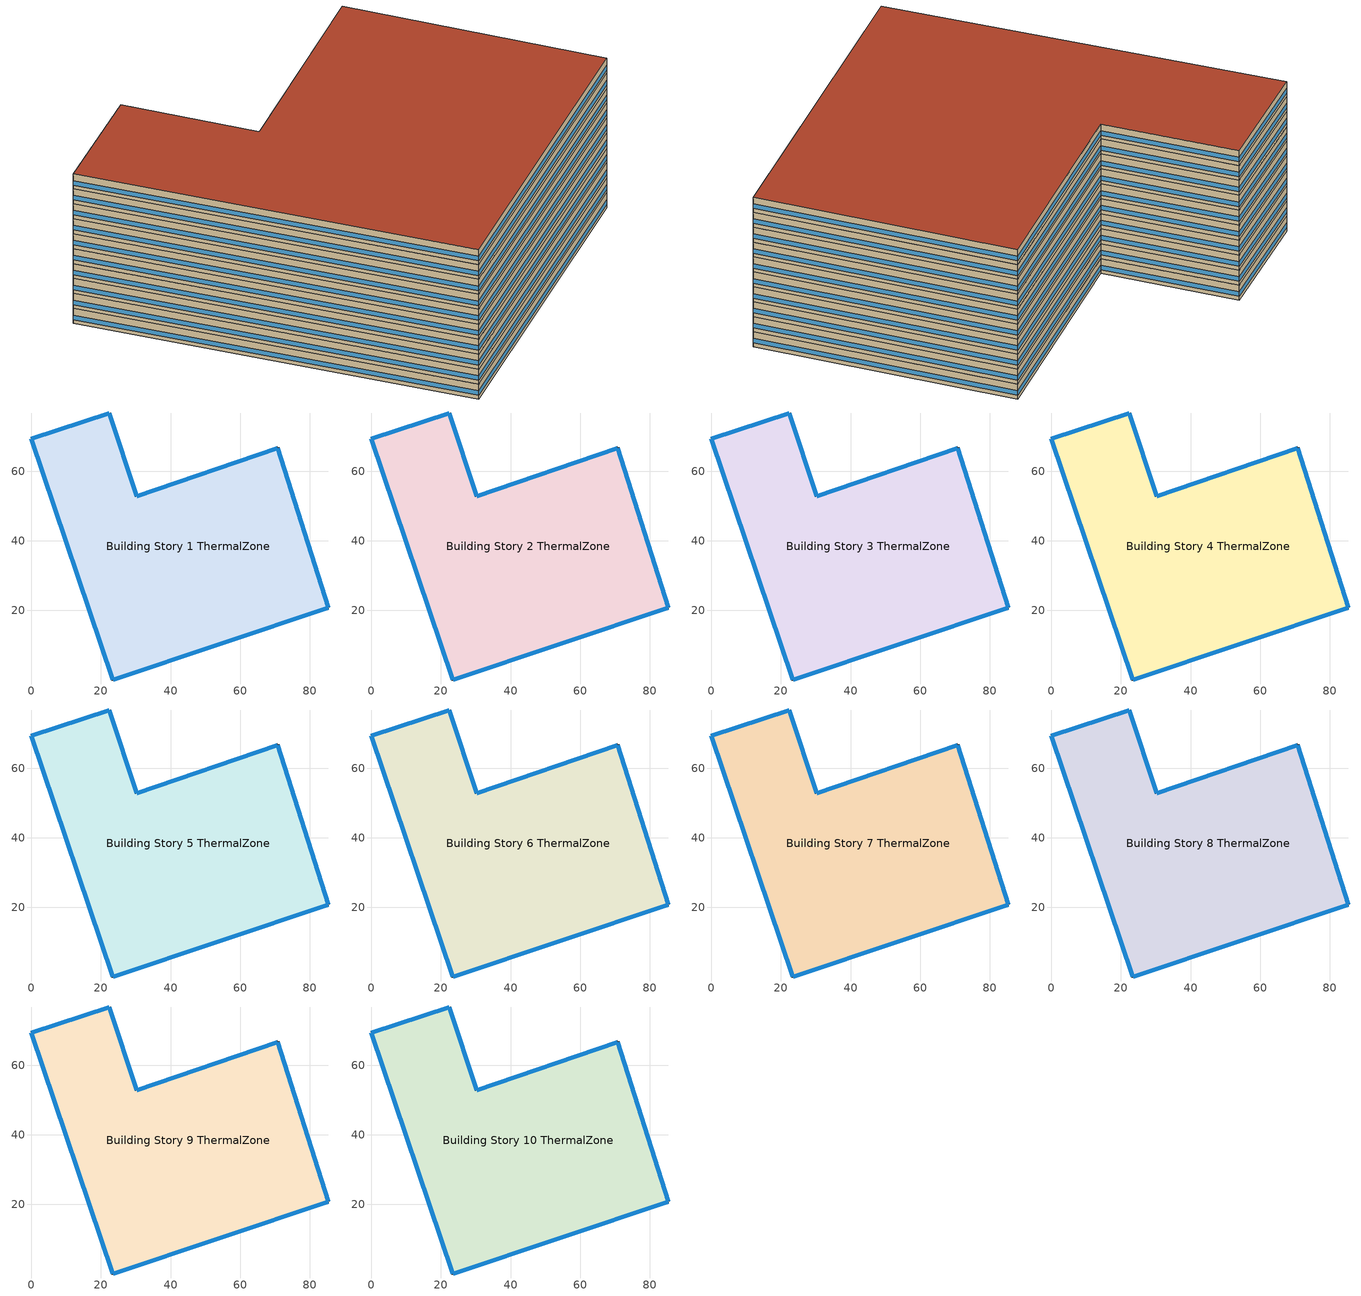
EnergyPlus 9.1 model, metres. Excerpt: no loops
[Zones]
Building Story 1 ThermalZone
 floor ground (Typical Insulated Carpeted 6in Slab Floor): 23.47,0 0,69.39 22.4,76.73 30.28,52.85 70.74,66.68 85.29,20.82 z0
 wall outside (Typical Insulated Steel Framed Exterior Wall R-11.9): 0,69.39 23.47,0 85.29,20.82 70.74,66.68 30.28,52.85 22.4,76.73 0,69.39 z0:3
 window (U 0.57 SHGC 0.49 Dbl Blue 6mm/6mm Air): 0.01,69.36 23.46,0.02 / 22.38,76.72 0.02,69.4 / 30.27,52.87 22.41,76.7 / 70.72,66.67 30.3,52.86 / 85.29,20.85 70.75,66.65 / 23.49,0.01 85.27,20.82 z0.76:1.66
 ceiling adiabatic (Typical IEAD Roof R-15.87): 85.29,20.82 70.74,66.68 30.28,52.85 22.4,76.73 0,69.39 23.47,0 z3
Building Story 2 ThermalZone
 floor adiabatic (Typical Interior Floor): 23.47,0 0,69.39 22.4,76.73 30.28,52.85 70.74,66.68 85.29,20.82 z3
 wall outside (Typical Insulated Steel Framed Exterior Wall R-11.9): 0,69.39 23.47,0 85.29,20.82 70.74,66.68 30.28,52.85 22.4,76.73 0,69.39 z3:6
 window (U 0.57 SHGC 0.49 Dbl Blue 6mm/6mm Air): 0.01,69.36 23.46,0.02 / 22.38,76.72 0.02,69.4 / 30.27,52.87 22.41,76.7 / 70.72,66.67 30.3,52.86 / 85.29,20.85 70.75,66.65 / 23.49,0.01 85.27,20.82 z3.76:4.66
 ceiling adiabatic (Typical Interior Ceiling): 85.29,20.82 70.74,66.68 30.28,52.85 22.4,76.73 0,69.39 23.47,0 z6
Building Story 3 ThermalZone
 floor adiabatic (Typical Insulated Carpeted 6in Slab Floor): 23.47,0 0,69.39 22.4,76.73 30.28,52.85 70.74,66.68 85.29,20.82 z6
 wall outside (Typical Insulated Steel Framed Exterior Wall R-11.9): 0,69.39 23.47,0 85.29,20.82 70.74,66.68 30.28,52.85 22.4,76.73 0,69.39 z6:9
 window (U 0.57 SHGC 0.49 Dbl Blue 6mm/6mm Air): 0.01,69.36 23.46,0.02 / 22.38,76.72 0.02,69.4 / 30.27,52.87 22.41,76.7 / 70.72,66.67 30.3,52.86 / 85.29,20.85 70.75,66.65 / 23.49,0.01 85.27,20.82 z6.76:7.66
 ceiling adiabatic (Typical IEAD Roof R-15.87): 85.29,20.82 70.74,66.68 30.28,52.85 22.4,76.73 0,69.39 23.47,0 z9
Building Story 4 ThermalZone
 floor adiabatic (Typical Interior Floor): 23.47,0 0,69.39 22.4,76.73 30.28,52.85 70.74,66.68 85.29,20.82 z9
 wall outside (Typical Insulated Steel Framed Exterior Wall R-11.9): 0,69.39 23.47,0 85.29,20.82 70.74,66.68 30.28,52.85 22.4,76.73 0,69.39 z9:12
 window (U 0.57 SHGC 0.49 Dbl Blue 6mm/6mm Air): 0.01,69.36 23.46,0.02 / 22.38,76.72 0.02,69.4 / 30.27,52.87 22.41,76.7 / 70.72,66.67 30.3,52.86 / 85.29,20.85 70.75,66.65 / 23.49,0.01 85.27,20.82 z9.76:10.66
 ceiling adiabatic (Typical IEAD Roof R-15.87): 85.29,20.82 70.74,66.68 30.28,52.85 22.4,76.73 0,69.39 23.47,0 z12
Building Story 5 ThermalZone
 floor adiabatic (Typical Interior Floor): 23.47,0 0,69.39 22.4,76.73 30.28,52.85 70.74,66.68 85.29,20.82 z12
 wall outside (Typical Insulated Steel Framed Exterior Wall R-11.9): 0,69.39 23.47,0 85.29,20.82 70.74,66.68 30.28,52.85 22.4,76.73 0,69.39 z12:15
 window (U 0.57 SHGC 0.49 Dbl Blue 6mm/6mm Air): 0.01,69.36 23.46,0.02 / 22.38,76.72 0.02,69.4 / 30.27,52.87 22.41,76.7 / 70.72,66.67 30.3,52.86 / 85.29,20.85 70.75,66.65 / 23.49,0.01 85.27,20.82 z12.76:13.66
 ceiling adiabatic (Typical IEAD Roof R-15.87): 85.29,20.82 70.74,66.68 30.28,52.85 22.4,76.73 0,69.39 23.47,0 z15
Building Story 6 ThermalZone
 floor adiabatic (Typical Interior Floor): 23.47,0 0,69.39 22.4,76.73 30.28,52.85 70.74,66.68 85.29,20.82 z15
 wall outside (Typical Insulated Steel Framed Exterior Wall R-11.9): 0,69.39 23.47,0 85.29,20.82 70.74,66.68 30.28,52.85 22.4,76.73 0,69.39 z15:18
 window (U 0.57 SHGC 0.49 Dbl Blue 6mm/6mm Air): 0.01,69.36 23.46,0.02 / 22.38,76.72 0.02,69.4 / 30.27,52.87 22.41,76.7 / 70.72,66.67 30.3,52.86 / 85.29,20.85 70.75,66.65 / 23.49,0.01 85.27,20.82 z15.76:16.66
 ceiling adiabatic (Typical IEAD Roof R-15.87): 85.29,20.82 70.74,66.68 30.28,52.85 22.4,76.73 0,69.39 23.47,0 z18
Building Story 7 ThermalZone
 floor adiabatic (Typical Interior Floor): 23.47,0 0,69.39 22.4,76.73 30.28,52.85 70.74,66.68 85.29,20.82 z18
 wall outside (Typical Insulated Steel Framed Exterior Wall R-11.9): 0,69.39 23.47,0 85.29,20.82 70.74,66.68 30.28,52.85 22.4,76.73 0,69.39 z18:21
 window (U 0.57 SHGC 0.49 Dbl Blue 6mm/6mm Air): 0.01,69.36 23.46,0.02 / 22.38,76.72 0.02,69.4 / 30.27,52.87 22.41,76.7 / 70.72,66.67 30.3,52.86 / 85.29,20.85 70.75,66.65 / 23.49,0.01 85.27,20.82 z18.76:19.66
 ceiling adiabatic (Typical Interior Ceiling): 85.29,20.82 70.74,66.68 30.28,52.85 22.4,76.73 0,69.39 23.47,0 z21
Building Story 8 ThermalZone
 floor adiabatic (Typical Insulated Carpeted 6in Slab Floor): 23.47,0 0,69.39 22.4,76.73 30.28,52.85 70.74,66.68 85.29,20.82 z21
 wall outside (Typical Insulated Steel Framed Exterior Wall R-11.9): 0,69.39 23.47,0 85.29,20.82 70.74,66.68 30.28,52.85 22.4,76.73 0,69.39 z21:24
 window (U 0.57 SHGC 0.49 Dbl Blue 6mm/6mm Air): 0.01,69.36 23.46,0.02 / 22.38,76.72 0.02,69.4 / 30.27,52.87 22.41,76.7 / 70.72,66.67 30.3,52.86 / 85.29,20.85 70.75,66.65 / 23.49,0.01 85.27,20.82 z21.76:22.66
 ceiling adiabatic (Typical IEAD Roof R-15.87): 85.29,20.82 70.74,66.68 30.28,52.85 22.4,76.73 0,69.39 23.47,0 z24
Building Story 9 ThermalZone
 floor adiabatic (Typical Interior Floor): 23.47,0 0,69.39 22.4,76.73 30.28,52.85 70.74,66.68 85.29,20.82 z24
 wall outside (Typical Insulated Steel Framed Exterior Wall R-11.9): 0,69.39 23.47,0 85.29,20.82 70.74,66.68 30.28,52.85 22.4,76.73 0,69.39 z24:27
 window (U 0.57 SHGC 0.49 Dbl Blue 6mm/6mm Air): 0.01,69.36 23.46,0.02 / 22.38,76.72 0.02,69.4 / 30.27,52.87 22.41,76.7 / 70.72,66.67 30.3,52.86 / 85.29,20.85 70.75,66.65 / 23.49,0.01 85.27,20.82 z24.76:25.66
 ceiling adiabatic (Typical Interior Ceiling): 85.29,20.82 70.74,66.68 30.28,52.85 22.4,76.73 0,69.39 23.47,0 z27
Building Story 10 ThermalZone
 floor adiabatic (Typical Insulated Carpeted 6in Slab Floor): 23.47,0 0,69.39 22.4,76.73 30.28,52.85 70.74,66.68 85.29,20.82 z27
 wall outside (Typical Insulated Steel Framed Exterior Wall R-11.9): 0,69.39 23.47,0 85.29,20.82 70.74,66.68 30.28,52.85 22.4,76.73 0,69.39 z27:30
 window (U 0.57 SHGC 0.49 Dbl Blue 6mm/6mm Air): 0.01,69.36 23.46,0.02 / 22.38,76.72 0.02,69.4 / 30.27,52.87 22.41,76.7 / 70.72,66.67 30.3,52.86 / 85.29,20.85 70.75,66.65 / 23.49,0.01 85.27,20.82 z27.76:28.66
 roof outside (Typical IEAD Roof R-15.87): 85.29,20.82 70.74,66.68 30.28,52.85 22.4,76.73 0,69.39 23.47,0 z30
shading: 23.47,0 85.29,20.82 / 85.29,20.82 70.74,66.68 / 70.74,66.68 30.28,52.85 / 30.28,52.85 22.4,76.73 / 22.4,76.73 0,69.39 / 0,69.39 23.47,0 z0:12; 70.74,66.68 30.28,52.85 / 30.28,52.85 22.4,76.73 / 22.4,76.73 0,69.39 / 0,69.39 23.47,0 / 23.47,0 85.29,20.82 / 85.29,20.82 70.74,66.68 z0:18; 23.47,0 85.29,20.82 / 85.29,20.82 70.74,66.68 / 70.74,66.68 30.28,52.85 / 22.4,76.73 0,69.39 / 30.28,52.85 22.4,76.73 / 0,69.39 23.47,0 / 22.4,76.73 0,69.39 / 0,69.39 23.47,0 / 23.47,0 85.29,20.82 / 85.29,20.82 70.74,66.68 / 70.74,66.68 30.28,52.85 / 30.28,52.85 22.4,76.73 z0:9; 85.29,20.82 70.74,66.68 30.28,52.85 22.4,76.73 0,69.39 23.47,0 z12; 23.47,0 0,69.39 22.4,76.73 30.28,52.85 70.74,66.68 85.29,20.82 z0; 85.29,20.82 70.74,66.68 30.28,52.85 22.4,76.73 0,69.39 23.47,0 z18; 23.47,0 0,69.39 22.4,76.73 30.28,52.85 70.74,66.68 85.29,20.82 z0; 23.47,0 0,69.39 22.4,76.73 30.28,52.85 70.74,66.68 85.29,20.82 z0; 85.29,20.82 70.74,66.68 30.28,52.85 22.4,76.73 0,69.39 23.47,0 z9; 23.47,0 0,69.39 22.4,76.73 30.28,52.85 70.74,66.68 85.29,20.82 z0; 85.29,20.82 70.74,66.68 30.28,52.85 22.4,76.73 0,69.39 23.47,0 z9
[Building]
Hospital 1: Terrain=City
[Site:Location]
Buffalo Niagara Intl Ap_NY_USA: Latitude {deg}=42.8153; Longitude {deg}=-78.8508; Time Zone {hr}=-5; Elevation {m}=215
[Site:GroundTemperature:BuildingSurface]
19.69, 19.64, 19.84, 20.08, 20.32, 21.37, 21.66, 21.71, 21.65, 20.55, 20.21, 19.87
[Site:WaterMainsTemperature]
Calculation Method=Correlation; Annual Average Outdoor Air Temperature {C}=8.96667; Maximum Difference In Monthly Average Outdoor Air Temperatures {deltaC}=26.2
[SizingPeriod:DesignDay] Day of Month=21; Dry-Bulb Temperature Range Modifier Type=DefaultMultipliers; Humidity Condition Type=Wetbulb; Barometric Pressure {Pa}=98769; Rain Indicator=No; Snow Indicator=No; Daylight Saving Time Indicator=No
Name | Month | Day Type | Maximum Dry-Bulb Temperature {C} | Daily Dry-Bulb Temperature Range {deltaC} | Wetbulb or DewPoint at Maximum Dry-Bulb {C} | Wind Speed {m/s} | Wind Direction {deg} | Solar Model Indicator | ASHRAE Clear Sky Optical Depth for Beam Irradiance (taub) | ASHRAE Clear Sky Optical Depth for Diffuse Irradiance (taud) | Sky Clearness
Buffalo Niagara Intl Ap Ann Clg .4% Condns DB=>MWB | 7 | SummerDesignDay | 30.3 | 9.3 | 21.8 | 5.7 | 240 | ASHRAETau | 0.462 | 2.001
Buffalo Niagara Intl Ap Ann Clg .4% Condns WB=>MDB | 7 | SummerDesignDay | 27.8 | 9.3 | 23.8 | 5.7 | 240 | ASHRAETau | 0.462 | 2.001
Buffalo Niagara Intl Ap Ann Htg 99.6% Condns DB | 1 | WinterDesignDay | -16.3 | 0 | -16.3 | 5.1 | 270 | ASHRAEClearSky |  |  | 0
[Material] Thermal Absorptance=0.9
Name | Roughness | Thickness {m} | Conductivity {W/m-K} | Density {kg/m3} | Specific Heat {J/kg-K} | Solar Absorptance | Visible Absorptance
100mm Normalweight concrete floor | MediumRough | 0.1016 | 2.31045 | 2322 | 832.557 | 0 | 0
25mm Stucco | Smooth | 0.0254 | 0.72 | 1856 | 840 | 0.7 | 0.7
5/8 in. Gypsum Board | MediumSmooth | 0.0159 | 0.16 | 800 | 1090 | 0.7 | 0.7
6 in. Normalweight Concrete Floor | MediumRough | 0.1524 | 2.31 | 2322 | 832 | 0.7 | 0.7
Metal Roof Surface | Smooth | 0.0008 | 45.28 | 7824 | 500 | 0.7 | 0.7
Roof Membrane | VeryRough | 0.0095 | 0.16 | 1121.29 | 1460 | 0.7 | 0.7
[Material:NoMass] Roughness=Smooth; Thermal Absorptance=0.9; Solar Absorptance=0.7
Name | Thermal Resistance {m2-K/W} | Visible Absorptance
CP02 CARPET PAD; Typical Carpet Pad | 0.21648 | 0.8
Typical Insulation R-14.76 | 2.59864 | 0.7
Typical Insulation R-9.73 | 1.71283 | 0.7
[WindowMaterial:Gas]
AIR 6MM: Gas Type=Air; Thickness {m}=0.0063
[WindowMaterial:Glazing] Optical Data Type=SpectralAverage; Thickness {m}=0.006; Infrared Transmittance at Normal Incidence=0; Front Side Infrared Hemispherical Emissivity=0.84; Back Side Infrared Hemispherical Emissivity=0.84; Conductivity {W/m-K}=0.9; Dirt Correction Factor for Solar and Visible Transmittance=1; Solar Diffusing=No
Name | Solar Transmittance at Normal Incidence | Front Side Solar Reflectance at Normal Incidence | Back Side Solar Reflectance at Normal Incidence | Visible Transmittance at Normal Incidence | Front Side Visible Reflectance at Normal Incidence | Back Side Visible Reflectance at Normal Incidence
BLUE 6MM | 0.48 | 0.05 | 0.05 | 0.57 | 0.06 | 0.06
CLEAR 6MM | 0.775 | 0.071 | 0.071 | 0.881 | 0.08 | 0.08
[Construction]
Typical IEAD Roof R-15.87: Roof Membrane, Typical Insulation R-14.76, Metal Roof Surface
Typical Insulated Carpeted 6in Slab Floor: 6 in. Normalweight Concrete Floor, Typical Carpet Pad
Typical Insulated Steel Framed Exterior Wall R-11.9: 25mm Stucco, 5/8 in. Gypsum Board, Typical Insulation R-9.73, 5/8 in. Gypsum Board
Typical Interior Ceiling: CP02 CARPET PAD, 100mm Normalweight concrete floor
Typical Interior Floor: 100mm Normalweight concrete floor, CP02 CARPET PAD
U 0.57 SHGC 0.49 Dbl Blue 6mm/6mm Air: BLUE 6MM, AIR 6MM, CLEAR 6MM
[Zone]
Building Story 1 ThermalZone; Building Story 10 ThermalZone; Building Story 2 ThermalZone; Building Story 3 ThermalZone; Building Story 4 ThermalZone; Building Story 5 ThermalZone; Building Story 6 ThermalZone; Building Story 7 ThermalZone; Building Story 8 ThermalZone; Building Story 9 ThermalZone
[AvailabilityManager:NightCycle] Applicability Schedule=Always On Discrete; Fan Schedule=Always On Discrete; Control Type=CycleOnAny; Thermostat Tolerance {deltaC}=1; Cycling Run Time Control Type=FixedRunTime; Cycling Run Time {s}=1800
Availability Manager Night Cycle 1; Availability Manager Night Cycle 2; Availability Manager Night Cycle 3; Availability Manager Night Cycle 4; Availability Manager Night Cycle 5; Availability Manager Night Cycle 6; Availability Manager Night Cycle 7; Availability Manager Night Cycle 8; Availability Manager Night Cycle 9; Availability Manager Night Cycle 10
[AvailabilityManager:Scheduled] Schedule=Always On Discrete
1 Zone VAV OA System Availability Manager; 1 Zone VAV 1 OA System Availability Manager; 1 Zone VAV 2 OA System Availability Manager; 1 Zone VAV 3 OA System Availability Manager; 1 Zone VAV 4 OA System Availability Manager; 1 Zone VAV 5 OA System Availability Manager; 1 Zone VAV 6 OA System Availability Manager; 1 Zone VAV 7 OA System Availability Manager; 1 Zone VAV 8 OA System Availability Manager; 1 Zone VAV 9 OA System Availability Manager
[Exterior:Lights] Control Option=AstronomicalClock
Name | Schedule | Design Level {W}
Building Facades | Schedule Ruleset 1 | 1947.27
Main Entries | Always On Discrete | 967.68
Other Doors | Always On Discrete | 1674.09
Parking Areas and Drives | Always On Discrete | 122472
[Fan:ZoneExhaust] Availability Schedule=OutPatientHealthCare Hours_of_operation; Fan Total Efficiency=0.1595; Pressure Rise {Pa}=124.544; Flow Fraction Schedule=OutPatientHealthCare Hours_of_operation; System Availability Manager Coupling Mode=Decoupled
Name | Maximum Flow Rate {m3/s}
Zone Outpatient Anesthesia A  - Story Ground Exhaust Fan; Zone Outpatient Anesthesia C  - Story Ground Exhaust Fan | 0.102018
Zone Outpatient Anesthesia B  - Story Ground Exhaust Fan | 0.515735
Zone Outpatient MRI A  - Story Ground Exhaust Fan; Zone Outpatient MRI C  - Story Ground Exhaust Fan | 0.314882
Zone Outpatient MRI B  - Story Ground Exhaust Fan | 1.59184
Zone Outpatient MRI_Control A  - Story Ground Exhaust Fan; Zone Outpatient MRI_Control C  - Story Ground Exhaust Fan | 0.120656
Zone Outpatient MRI_Control B  - Story Ground Exhaust Fan | 0.609956
Zone Outpatient Soil Work A  - Story Ground Exhaust Fan; Zone Outpatient Soil Work C  - Story Ground Exhaust Fan | 0.431614
Zone Outpatient Soil Work B  - Story Ground Exhaust Fan | 2.18196
Zone Outpatient Toilet A  - Story Mid Exhaust Fan; Zone Outpatient Toilet C  - Story Mid Exhaust Fan | 0.769628
Zone Outpatient Toilet A end_a - Story Mid Exhaust Fan; Zone Outpatient Toilet C end_a - Story Mid Exhaust Fan | 0.17698
Zone Outpatient Toilet B  - Story Mid Exhaust Fan | 3.89073
Zone Outpatient Toilet B end_a - Story Mid Exhaust Fan | 0.894696
[Schedule:Day:Interval]
OutPatientHealthCare Hours_of_operation Default; OutPatientHealthCare Hours_of_operation Summer Design Day; OutPatientHealthCare Hours_of_operation Winter Design Day: No, 24:00, 1
Schedule Day 25: No, 06:00, 0, 24:00, 1
[Schedule:Week:Daily]
OutPatientHealthCare Hours_of_operation Week Rule - Jan1-Dec31: OutPatientHealthCare Hours_of_operation Default, OutPatientHealthCare Hours_of_operation Default, OutPatientHealthCare Hours_of_operation Default, OutPatientHealthCare Hours_of_operation Default, OutPatientHealthCare Hours_of_operation Default, OutPatientHealthCare Hours_of_operation Default, OutPatientHealthCare Hours_of_operation Default, OutPatientHealthCare Hours_of_operation Default, OutPatientHealthCare Hours_of_operation Summer Design Day, OutPatientHealthCare Hours_of_operation Winter Design Day, OutPatientHealthCare Hours_of_operation Default, OutPatientHealthCare Hours_of_operation Default
Schedule Ruleset 1 Week Rule - Jan1-Dec31: Schedule Day 25, Schedule Day 25, Schedule Day 25, Schedule Day 25, Schedule Day 25, Schedule Day 25, Schedule Day 25, Schedule Day 25, Schedule Day 25, Schedule Day 25, Schedule Day 25, Schedule Day 25
[Schedule:Year]
OutPatientHealthCare Hours_of_operation: OutPatientHealthCare Hours_of_operation Week Rule - Jan1-Dec31, 1, 1, 12, 31
Schedule Ruleset 1: Schedule Ruleset 1 Week Rule - Jan1-Dec31, 1, 1, 12, 31
[Schedule:Constant]
Always On Discrete: Hourly Value=1
